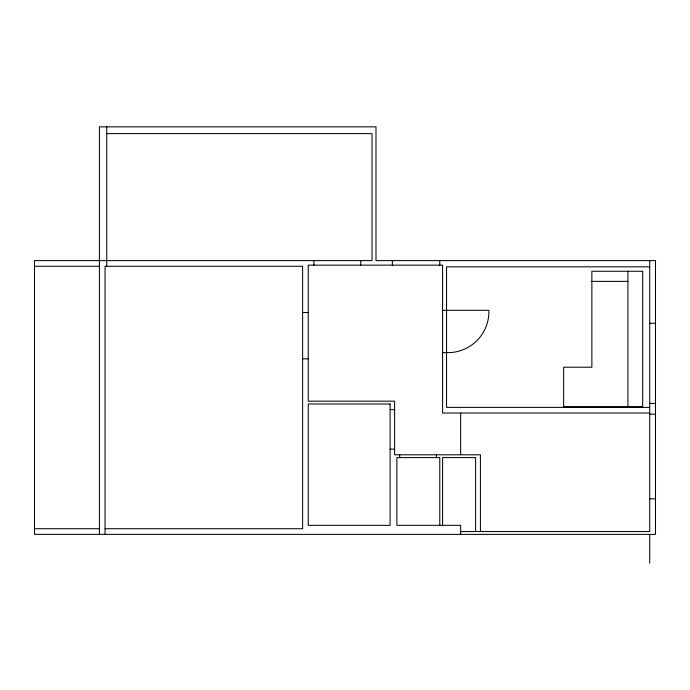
<?xml version="1.0" encoding="UTF-8"?>
<svg xmlns="http://www.w3.org/2000/svg" width="690" height="690" viewBox="0 0 690 690"><rect width="100%" height="100%" fill="white"/><g stroke="black" fill="none" stroke-linecap="round" stroke-linejoin="round"><path stroke-width="1.03" d="M106.76 133.618L372.039 133.618L372.039 260.613L34.5 260.613L34.5 534.37L655.5 534.37L655.5 260.613L375.99 260.613L375.99 126.848L99.412 126.848L99.412 534.37M34.5 266.271L99.412 266.271M649.73 266.832L446.542 266.832L446.542 407.376L649.73 407.376M591.873 281.382L627.926 281.382M442.592 310.293L488.874 310.293A41.003 41.003 0 0 1 446.542 352.625L442.592 352.625M302.608 312.553L308.257 312.553M649.73 323.274L655.5 323.274M302.608 358.835L308.257 358.835M649.73 403.417L655.5 403.417M390.1 409.627L394.611 409.627M649.73 413.017L442.592 413.017L442.592 265.141L308.257 265.141L308.257 401.166L394.611 401.166L394.611 454.788L480.404 454.788L480.404 531.542M649.73 414.147L655.5 414.147M390.1 449.138L394.611 449.138M649.73 498.81L655.5 498.81M34.5 528.73L99.412 528.73M105.061 528.721L302.608 528.721L302.608 266.271L105.061 266.271L105.061 534.37M460.653 531.542L649.73 531.542L649.73 260.613M649.73 534.37L649.73 563.152M627.926 271.256L627.926 406.712M475.626 531.542L475.626 457.608L442.592 457.608L442.592 525.332M460.653 413.017L460.653 454.788M460.653 534.37L460.653 525.332L396.871 525.332L396.871 457.608L439.772 457.608L439.772 525.332M439.772 260.613L439.772 265.141M436.382 454.788L436.382 457.608M399.691 454.788L399.691 457.608M392.36 260.613L392.36 265.141M360.749 260.613L360.749 265.141M313.907 260.613L313.907 265.141M106.76 126.848L106.76 266.271M642.675 271.256L591.873 271.256L591.873 367.209L563.652 367.209L563.652 406.712L642.675 406.712L642.675 271.256M390.1 403.986L308.257 403.986L308.257 525.332L390.1 525.332L390.1 403.986"/></g></svg>
